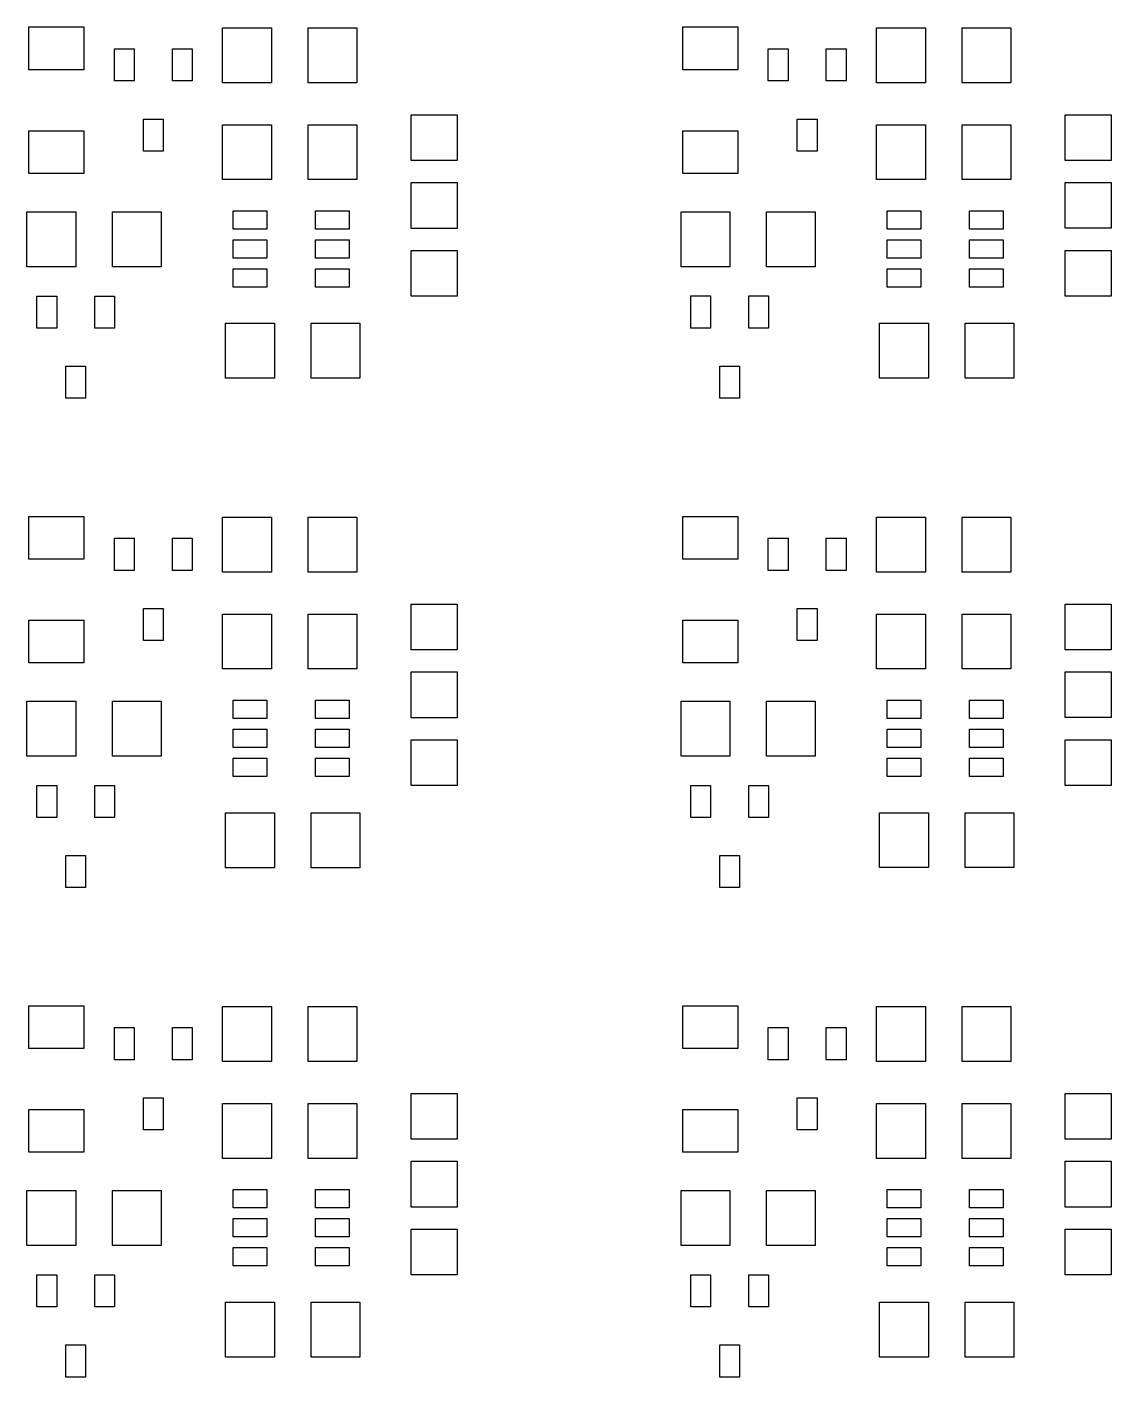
# Model space of a CAD drawing. Extents: x 2.6 to 38, y -35.2 to 8.9.
import ezdxf

# ---------------------------------------------------------------- set-up
doc = ezdxf.new("R2010")
doc.units = 0
doc.header["$MEASUREMENT"] = 0
doc.layers.add('Top_Paste', color=18, linetype='Continuous', true_color=0x000000)

msp = doc.modelspace()

# ---------------------------------------------------------------- linework, layer by layer
at = {"layer": 'Top_Paste', "flags": 128}
for points in [[(2.653, 8.879), (4.448, 8.879), (4.448, 7.484), (2.653, 7.484)], [(8.982, 8.854), (10.577, 8.854), (10.577, 7.059), (8.982, 7.059)], [(11.772, 8.854), (13.366, 8.854), (13.366, 7.059), (11.772, 7.059)], [(24.011, 8.879), (25.806, 8.879), (25.806, 7.484), (24.011, 7.484)], [(30.337, 8.854), (31.932, 8.854), (31.932, 7.061), (30.337, 7.061)], [(33.13, 8.854), (34.724, 8.854), (34.724, 7.061), (33.13, 7.061)], [(5.448, 8.163), (6.094, 8.163), (6.094, 7.117), (5.448, 7.117)], [(7.342, 8.163), (7.99, 8.163), (7.99, 7.117), (7.342, 7.117)], [(26.803, 8.165), (27.451, 8.165), (27.451, 7.117), (26.803, 7.117)], [(28.697, 8.165), (29.345, 8.165), (29.345, 7.117), (28.697, 7.117)], [(6.395, 5.872), (7.043, 5.872), (7.043, 4.824), (6.395, 4.824)], [(15.144, 6.016), (16.64, 6.016), (16.64, 4.52), (15.144, 4.52)], [(27.75, 5.872), (28.398, 5.872), (28.398, 4.826), (27.75, 4.826)], [(36.501, 6.016), (37.995, 6.016), (37.995, 4.52), (36.501, 4.52)], [(2.653, 5.489), (4.448, 5.489), (4.448, 4.095), (2.653, 4.095)], [(8.982, 5.689), (10.577, 5.689), (10.577, 3.895), (8.982, 3.895)], [(11.772, 5.689), (13.366, 5.689), (13.366, 3.895), (11.772, 3.895)], [(24.011, 5.492), (25.806, 5.492), (25.806, 4.097), (24.011, 4.097)], [(30.337, 5.689), (31.932, 5.689), (31.932, 3.897), (30.337, 3.897)], [(33.13, 5.689), (34.724, 5.689), (34.724, 3.897), (33.13, 3.897)], [(15.144, 3.801), (16.64, 3.801), (16.64, 2.305), (15.144, 2.305)], [(36.501, 3.801), (37.995, 3.801), (37.995, 2.307), (36.501, 2.307)], [(2.595, 2.841), (4.19, 2.841), (4.19, 1.049), (2.595, 1.049)], [(5.387, 2.841), (6.982, 2.841), (6.982, 1.049), (5.387, 1.049)], [(9.331, 2.877), (10.427, 2.877), (10.427, 2.279), (9.331, 2.279)], [(12.022, 2.877), (13.118, 2.877), (13.118, 2.279), (12.022, 2.279)], [(23.953, 2.844), (25.548, 2.844), (25.548, 1.049), (23.953, 1.049)], [(26.743, 2.844), (28.337, 2.844), (28.337, 1.049), (26.743, 1.049)], [(30.687, 2.877), (31.785, 2.877), (31.785, 2.279), (30.687, 2.279)], [(33.378, 2.877), (34.476, 2.877), (34.476, 2.279), (33.378, 2.279)], [(9.331, 1.93), (10.427, 1.93), (10.427, 1.333), (9.331, 1.333)], [(12.022, 1.93), (13.118, 1.93), (13.118, 1.333), (12.022, 1.333)], [(30.687, 1.93), (31.785, 1.93), (31.785, 1.333), (30.687, 1.333)], [(33.378, 1.93), (34.476, 1.93), (34.476, 1.333), (33.378, 1.333)], [(15.144, 1.586), (16.64, 1.586), (16.64, 0.09), (15.144, 0.09)], [(36.501, 1.586), (37.995, 1.586), (37.995, 0.092), (36.501, 0.092)], [(9.331, 0.983), (10.427, 0.983), (10.427, 0.386), (9.331, 0.386)], [(12.022, 0.983), (13.118, 0.983), (13.118, 0.386), (12.022, 0.386)], [(30.687, 0.983), (31.785, 0.983), (31.785, 0.386), (30.687, 0.386)], [(33.378, 0.983), (34.476, 0.983), (34.476, 0.386), (33.378, 0.386)], [(2.917, 0.095), (3.565, 0.095), (3.565, -0.951), (2.917, -0.951)], [(4.81, 0.095), (5.458, 0.095), (5.458, -0.951), (4.81, -0.951)], [(24.272, 0.097), (24.92, 0.097), (24.92, -0.951), (24.272, -0.951)], [(26.165, 0.097), (26.814, 0.097), (26.814, -0.951), (26.165, -0.951)], [(9.081, -0.796), (10.675, -0.796), (10.675, -2.591), (9.081, -2.591)], [(11.873, -0.796), (13.468, -0.796), (13.468, -2.591), (11.873, -2.591)], [(30.439, -0.796), (32.033, -0.796), (32.033, -2.589), (30.439, -2.589)], [(33.228, -0.796), (34.823, -0.796), (34.823, -2.589), (33.228, -2.589)], [(3.863, -2.196), (4.511, -2.196), (4.511, -3.244), (3.863, -3.244)], [(25.219, -2.196), (25.867, -2.196), (25.867, -3.242), (25.219, -3.242)], [(2.653, -7.1), (4.448, -7.1), (4.448, -8.494), (2.653, -8.494)], [(8.982, -7.125), (10.577, -7.125), (10.577, -8.917), (8.982, -8.917)], [(11.772, -7.125), (13.366, -7.125), (13.366, -8.917), (11.772, -8.917)], [(24.011, -7.1), (25.806, -7.1), (25.806, -8.494), (24.011, -8.494)], [(30.337, -7.122), (31.932, -7.122), (31.932, -8.917), (30.337, -8.917)], [(33.13, -7.122), (34.724, -7.122), (34.724, -8.917), (33.13, -8.917)], [(5.448, -7.816), (6.094, -7.816), (6.094, -8.861), (5.448, -8.861)], [(7.342, -7.816), (7.99, -7.816), (7.99, -8.861), (7.342, -8.861)], [(26.803, -7.813), (27.451, -7.813), (27.451, -8.861), (26.803, -8.861)], [(28.697, -7.813), (29.345, -7.813), (29.345, -8.861), (28.697, -8.861)], [(6.395, -10.107), (7.043, -10.107), (7.043, -11.152), (6.395, -11.152)], [(15.144, -9.963), (16.64, -9.963), (16.64, -11.459), (15.144, -11.459)], [(27.75, -10.107), (28.398, -10.107), (28.398, -11.152), (27.75, -11.152)], [(36.501, -9.963), (37.995, -9.963), (37.995, -11.456), (36.501, -11.456)], [(2.653, -10.487), (4.448, -10.487), (4.448, -11.884), (2.653, -11.884)], [(8.982, -10.289), (10.577, -10.289), (10.577, -12.082), (8.982, -12.082)], [(11.772, -10.289), (13.366, -10.289), (13.366, -12.082), (11.772, -12.082)], [(24.011, -10.487), (25.806, -10.487), (25.806, -11.882), (24.011, -11.882)], [(30.337, -10.287), (31.932, -10.287), (31.932, -12.082), (30.337, -12.082)], [(33.13, -10.287), (34.724, -10.287), (34.724, -12.082), (33.13, -12.082)], [(15.144, -12.178), (16.64, -12.178), (16.64, -13.674), (15.144, -13.674)], [(36.501, -12.178), (37.995, -12.178), (37.995, -13.671), (36.501, -13.671)], [(2.595, -13.137), (4.19, -13.137), (4.19, -14.929), (2.595, -14.929)], [(5.387, -13.137), (6.982, -13.137), (6.982, -14.929), (5.387, -14.929)], [(9.331, -13.102), (10.427, -13.102), (10.427, -13.699), (9.331, -13.699)], [(12.022, -13.102), (13.118, -13.102), (13.118, -13.699), (12.022, -13.699)], [(23.953, -13.135), (25.548, -13.135), (25.548, -14.929), (23.953, -14.929)], [(26.743, -13.135), (28.337, -13.135), (28.337, -14.929), (26.743, -14.929)], [(30.687, -13.099), (31.785, -13.099), (31.785, -13.699), (30.687, -13.699)], [(33.378, -13.099), (34.476, -13.099), (34.476, -13.699), (33.378, -13.699)], [(9.331, -14.048), (10.427, -14.048), (10.427, -14.646), (9.331, -14.646)], [(12.022, -14.048), (13.118, -14.048), (13.118, -14.646), (12.022, -14.646)], [(30.687, -14.046), (31.785, -14.046), (31.785, -14.646), (30.687, -14.646)], [(33.378, -14.046), (34.476, -14.046), (34.476, -14.646), (33.378, -14.646)], [(15.144, -14.393), (16.64, -14.393), (16.64, -15.889), (15.144, -15.889)], [(36.501, -14.393), (37.995, -14.393), (37.995, -15.886), (36.501, -15.886)], [(9.331, -14.995), (10.427, -14.995), (10.427, -15.593), (9.331, -15.593)], [(12.022, -14.995), (13.118, -14.995), (13.118, -15.593), (12.022, -15.593)], [(30.687, -14.993), (31.785, -14.993), (31.785, -15.593), (30.687, -15.593)], [(33.378, -14.993), (34.476, -14.993), (34.476, -15.593), (33.378, -15.593)], [(2.917, -15.884), (3.565, -15.884), (3.565, -16.929), (2.917, -16.929)], [(4.81, -15.884), (5.458, -15.884), (5.458, -16.929), (4.81, -16.929)], [(24.272, -15.881), (24.92, -15.881), (24.92, -16.929), (24.272, -16.929)], [(26.165, -15.881), (26.814, -15.881), (26.814, -16.929), (26.165, -16.929)], [(9.081, -16.775), (10.675, -16.775), (10.675, -18.57), (9.081, -18.57)], [(11.873, -16.775), (13.468, -16.775), (13.468, -18.57), (11.873, -18.57)], [(30.439, -16.775), (32.033, -16.775), (32.033, -18.567), (30.439, -18.567)], [(33.228, -16.775), (34.823, -16.775), (34.823, -18.567), (33.228, -18.567)], [(3.863, -18.175), (4.511, -18.175), (4.511, -19.22), (3.863, -19.22)], [(25.219, -18.175), (25.867, -18.175), (25.867, -19.22), (25.219, -19.22)], [(2.653, -23.076), (4.448, -23.076), (4.448, -24.473), (2.653, -24.473)], [(8.982, -23.101), (10.577, -23.101), (10.577, -24.896), (8.982, -24.896)], [(11.772, -23.101), (13.366, -23.101), (13.366, -24.896), (11.772, -24.896)], [(24.011, -23.076), (25.806, -23.076), (25.806, -24.473), (24.011, -24.473)], [(30.337, -23.101), (31.932, -23.101), (31.932, -24.896), (30.337, -24.896)], [(33.13, -23.101), (34.724, -23.101), (34.724, -24.896), (33.13, -24.896)], [(5.448, -23.792), (6.094, -23.792), (6.094, -24.838), (5.448, -24.838)], [(7.342, -23.792), (7.99, -23.792), (7.99, -24.838), (7.342, -24.838)], [(26.803, -23.792), (27.451, -23.792), (27.451, -24.838), (26.803, -24.838)], [(28.697, -23.792), (29.345, -23.792), (29.345, -24.838), (28.697, -24.838)], [(15.144, -25.941), (16.64, -25.941), (16.64, -27.435), (15.144, -27.435)], [(36.501, -25.941), (37.995, -25.941), (37.995, -27.435), (36.501, -27.435)], [(6.395, -26.086), (7.043, -26.086), (7.043, -27.131), (6.395, -27.131)], [(8.982, -26.265), (10.577, -26.265), (10.577, -28.06), (8.982, -28.06)], [(11.772, -26.265), (13.366, -26.265), (13.366, -28.06), (11.772, -28.06)], [(27.75, -26.086), (28.398, -26.086), (28.398, -27.131), (27.75, -27.131)], [(30.337, -26.265), (31.932, -26.265), (31.932, -28.06), (30.337, -28.06)], [(33.13, -26.265), (34.724, -26.265), (34.724, -28.06), (33.13, -28.06)], [(2.653, -26.465), (4.448, -26.465), (4.448, -27.86), (2.653, -27.86)], [(24.011, -26.465), (25.806, -26.465), (25.806, -27.86), (24.011, -27.86)], [(15.144, -28.156), (16.64, -28.156), (16.64, -29.65), (15.144, -29.65)], [(36.501, -28.156), (37.995, -28.156), (37.995, -29.65), (36.501, -29.65)], [(9.331, -29.078), (10.427, -29.078), (10.427, -29.675), (9.331, -29.675)], [(12.022, -29.078), (13.118, -29.078), (13.118, -29.675), (12.022, -29.675)], [(30.687, -29.078), (31.785, -29.078), (31.785, -29.675), (30.687, -29.675)], [(33.378, -29.078), (34.476, -29.078), (34.476, -29.675), (33.378, -29.675)], [(2.595, -29.113), (4.19, -29.113), (4.19, -30.908), (2.595, -30.908)], [(5.387, -29.113), (6.982, -29.113), (6.982, -30.908), (5.387, -30.908)], [(23.953, -29.113), (25.548, -29.113), (25.548, -30.908), (23.953, -30.908)], [(26.743, -29.113), (28.337, -29.113), (28.337, -30.908), (26.743, -30.908)], [(9.331, -30.024), (10.427, -30.024), (10.427, -30.622), (9.331, -30.622)], [(12.022, -30.024), (13.118, -30.024), (13.118, -30.622), (12.022, -30.622)], [(15.144, -30.371), (16.64, -30.371), (16.64, -31.865), (15.144, -31.865)], [(30.687, -30.024), (31.785, -30.024), (31.785, -30.622), (30.687, -30.622)], [(33.378, -30.024), (34.476, -30.024), (34.476, -30.622), (33.378, -30.622)], [(36.501, -30.371), (37.995, -30.371), (37.995, -31.865), (36.501, -31.865)], [(9.331, -30.971), (10.427, -30.971), (10.427, -31.569), (9.331, -31.569)], [(12.022, -30.971), (13.118, -30.971), (13.118, -31.569), (12.022, -31.569)], [(30.687, -30.971), (31.785, -30.971), (31.785, -31.569), (30.687, -31.569)], [(33.378, -30.971), (34.476, -30.971), (34.476, -31.569), (33.378, -31.569)], [(2.917, -31.86), (3.565, -31.86), (3.565, -32.905), (2.917, -32.905)], [(4.81, -31.86), (5.458, -31.86), (5.458, -32.905), (4.81, -32.905)], [(24.272, -31.86), (24.92, -31.86), (24.92, -32.905), (24.272, -32.905)], [(26.165, -31.86), (26.814, -31.86), (26.814, -32.905), (26.165, -32.905)], [(9.081, -32.751), (10.675, -32.751), (10.675, -34.546), (9.081, -34.546)], [(11.873, -32.751), (13.468, -32.751), (13.468, -34.546), (11.873, -34.546)], [(30.439, -32.751), (32.033, -32.751), (32.033, -34.546), (30.439, -34.546)], [(33.228, -32.751), (34.823, -32.751), (34.823, -34.546), (33.228, -34.546)], [(3.863, -34.153), (4.511, -34.153), (4.511, -35.199), (3.863, -35.199)], [(25.219, -34.153), (25.867, -34.153), (25.867, -35.199), (25.219, -35.199)]]:
    msp.add_lwpolyline(points, close=True, dxfattribs=at)

doc.saveas('drawing.dxf')
